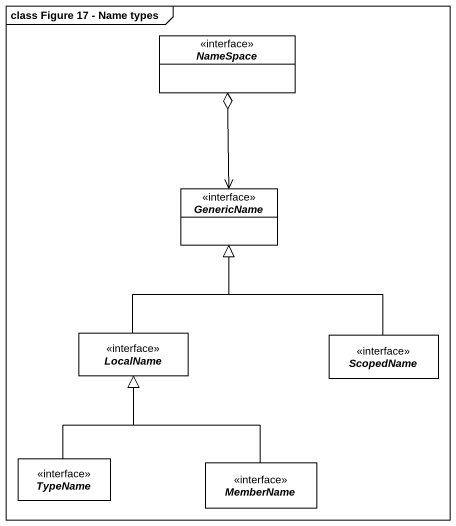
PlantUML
@startuml
mainframe class Figure 17 - Name types
hide circle
hide empty members
interface "NameSpace" as NameSpace_ #FFFFFF
interface GenericName #FFFFFF
interface LocalName #FFFFFF
interface ScopedName #FFFFFF
interface TypeName #FFFFFF
interface MemberName #FFFFFF
GenericName <-up-o NameSpace_
LocalName -up-|> GenericName
ScopedName -up-|> GenericName
TypeName -up-|> LocalName
MemberName -up-|> LocalName
@enduml
